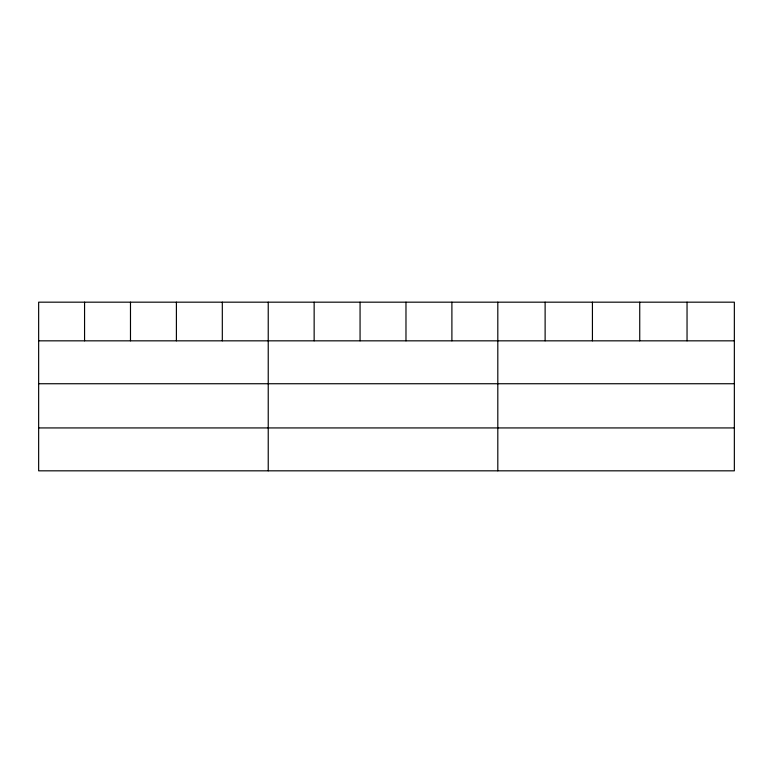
<?xml version="1.0" encoding="UTF-8"?>
<svg xmlns="http://www.w3.org/2000/svg" width="773" height="773" viewBox="0 0 773 773"><rect width="100%" height="100%" fill="white"/><g stroke="black" fill="none" stroke-linecap="round" stroke-linejoin="round"><path stroke-width="1.16" d="M734.35 383.737L734.35 302.175L38.65 302.175L38.65 470.825L734.35 470.825L734.35 383.737L38.65 383.737M38.65 340.835L734.35 340.835M38.65 427.933L734.35 427.933M687.042 302.175L687.042 340.835M639.735 302.175L639.735 340.835M592.427 302.175L592.427 340.835M545.12 302.175L545.12 340.835M497.812 302.175L497.812 470.825M451.896 302.175L451.896 340.835M405.98 302.175L405.98 340.835M360.063 302.175L360.063 340.835M314.147 302.175L314.147 340.835M268.231 302.175L268.231 470.825M222.315 302.175L222.315 340.835M176.399 302.175L176.399 340.835M130.482 302.175L130.482 340.835M84.566 302.175L84.566 340.835"/></g></svg>
